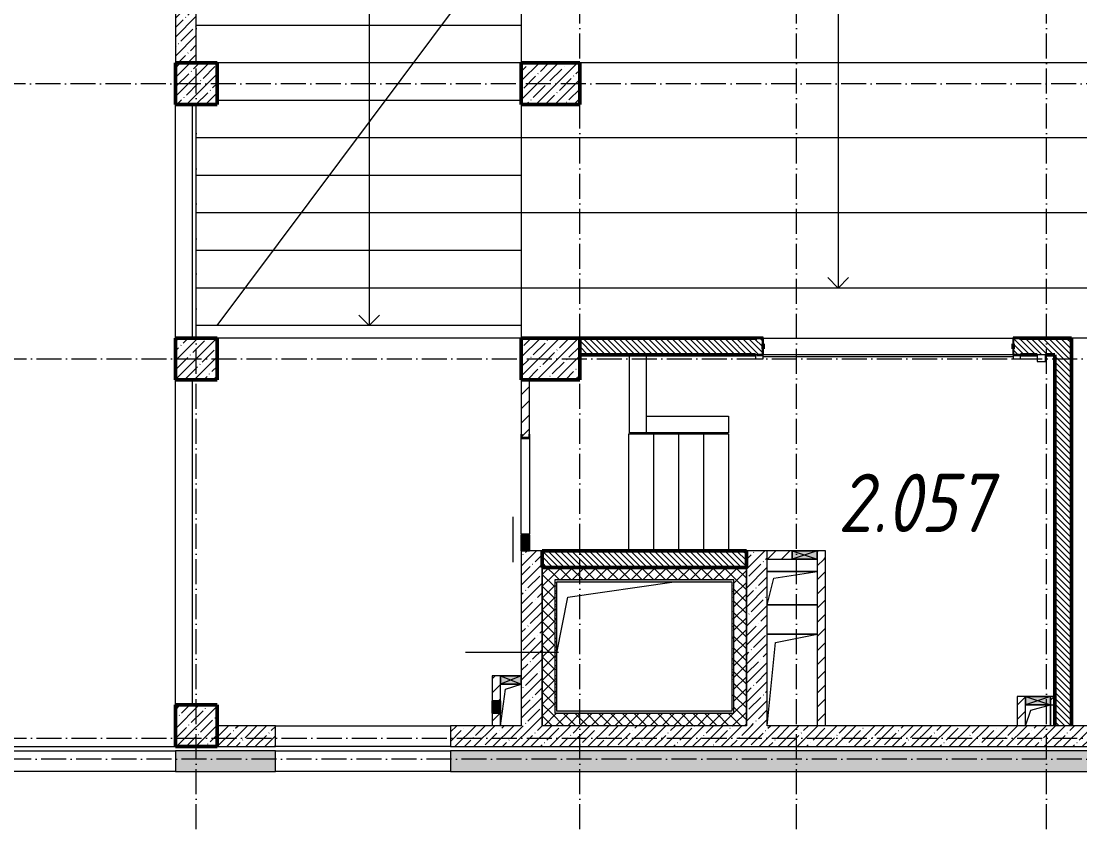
# Model space of a CAD drawing. Header units: millimetres. Extents: x -12989 to 629078, y -109036 to 555275.
# Drawn here: x 51010 to 63710, y 72319 to 81945 of the extents above; entities that cross this region are included whole.
import ezdxf

# ---------------------------------------------------------------- set-up
doc = ezdxf.new("R2010")
doc.units = ezdxf.units.MM
doc.linetypes.add('200_ШТРИХ_ш1п0_6_', pattern=[160, 100, -60])
doc.linetypes.add('50_200_ШТРИХ_1Т_ш5_п1_п1_', pattern=[700, 500, -100, 0, -100])
for name, color, linetype, lineweight in [('A-DETL-____-OTLN-4', 7, 'Continuous', 18), ('A-DETL-GENF-OTLN', 7, 'Continuous', 9), ('A-DOOR-____-MCUT', 7, 'Continuous', 13), ('A-DOOR-____-OTLN', 7, 'Continuous', 9), ('A-FLOR-____-OTLN', 7, 'Continuous', 9), ('A-GENM-____-MCUT', 7, 'Continuous', 25), ('A-GENM-____-OTLN', 7, 'Continuous', 9), ('A-GENM-____-OTLN-1', 7, 'Continuous', 25), ('A-GLAZ-____-OTLN', 7, 'Continuous', 9), ('A-WALL-____-MCUT-1', 7, 'Continuous', 9), ('A-WALL-____-MCUT-2', 7, 'Continuous', 50), ('A-WALL-____-MCUT-3', 7, 'Continuous', 9), ('A-WALL-____-OTLN', 7, 'Continuous', 9), ('A-WALL-____-PATT-1', 7, 'Continuous', 9), ('A-WALL-FNSH-MCUT-1', 7, 'Continuous', 9), ('E-ELEC-EQPM-OTLN', 7, 'Continuous', 9), ('I-WALL-____-OTLN', 7, 'Continuous', 9), ('S-COLS-____-MCUT', 7, 'Continuous', 50), ('S-COLS-____-OTLN', 7, 'Continuous', 9), ('S-GRID-____-OTLN-1', 7, '50_200_ШТРИХ_1Т_ш5_п1_п1_', 9), ('S-STRS-____-OTLN-1', 7, 'Continuous', 9), ('Марки помещений', 7, 'Continuous', 9)]:
    doc.layers.add(name, color=color, linetype=linetype, lineweight=lineweight)
for name, color, linetype, lineweight, true_color in [('A-DETL-GENF-OTLN-4', 9, '200_ШТРИХ_ш1п0_6_', 9, 0x808080), ('A-DETL-GENF-OTLN-5', 7, 'Continuous', 5, 0xc0c0c0), ('A-WALL-____-PATT-2', 7, 'Continuous', 9, 0x787878)]:
    doc.layers.add(name, color=color, linetype=linetype, lineweight=lineweight, true_color=true_color)
doc.styles.add('ISOCPEUR_I_3', font='isocpeui.ttf', dxfattribs={"width": 0.85, "height": 2.2})
pattern_1 = [(45, (43259.71, 63713.66), (-84.8528, 84.8528), [])]
pattern_2 = [(135, (43259.71, 63713.66), (-35.35534, -35.35534), [])]
pattern_3 = [(45, (43259.71, 63713.66), (-114.04925, 114.04925), []), (45, (43373.76, 63713.66), (-114.04925, 114.04925), [201.612, -40.322, 3.353, -36.97])]
pattern_4 = [(0, (43259.711, 63713.659), (81.28, 20.32), [3.353, -57.607, 3.353, -57.607, -325.12]), (0, (43259.711, 63713.659), (81.28, 20.32), [-121.92, 3.353, -118.567, 3.353, -57.607, -142.24]), (0, (43259.711, 63713.659), (81.28, 20.32), [-304.8, 3.353, -37.287, 3.353, -98.247]), (120, (43290.191, 63723.819), (-58.237636, 60.230545), [3.353, -57.607, 3.353, -57.607, -325.12]), (120, (43290.191, 63723.819), (-58.237636, 60.230545), [-121.92, 3.353, -118.567, 3.353, -57.607, -142.24]), (120, (43290.191, 63723.819), (-58.237636, 60.230545), [-304.8, 3.353, -37.287, 3.353, -98.247]), (240, (43300.351, 63764.459), (-23.042364, -80.550545), [3.353, -57.607, 3.353, -57.607, -325.12]), (240, (43300.351, 63764.459), (-23.042364, -80.550545), [-121.92, 3.353, -118.567, 3.353, -57.607, -142.24]), (240, (43300.351, 63764.459), (-23.042364, -80.550545), [-304.8, 3.353, -37.287, 3.353, -98.247])]
pattern_5 = [(45, (43259.71, 63713.66), (-70.7107, 70.7107), []), (135, (43259.71, 63713.66), (-70.7107, -70.7107), [])]

# ---------------------------------------------------------------- blocks, each defined once
blk = doc.blocks.new('BSC_Колонна _Прямоугольная - 500х500-V103-АР1_План отверстий 2 этажа в осях 1-64_А-ГГ')
at = {"layer": 'S-COLS-____-OTLN'}
h = blk.add_hatch(dxfattribs=at)
h.set_pattern_fill('FP_132', color=256, style=0, pattern_type=2)
h.set_pattern_definition([(45, (-9850, -9781.04), (-114.0493, 114.0493), []), (45, (-9735.95, -9781.04), (-114.0493, 114.0493), [201.613, -40.323, 3.353, -36.97])])
h.paths.add_polyline_path([(-250, -250), (250, -250), (250, 250), (-250, 250)], flags=0)
at = {"layer": 'S-COLS-____-MCUT'}
for p, q in [((250, 250), (-250, 250)), ((-250, 250), (-250, -250)), ((250, -250), (250, 250)), ((-250, -250), (250, -250))]:
    blk.add_line(p, q, dxfattribs=at)
blk = doc.blocks.new('BSC_Колонна _Прямоугольная - 500х500-V105-АР1_План отверстий 2 этажа в осях 1-64_А-ГГ')
at = {"layer": 'S-COLS-____-OTLN'}
h = blk.add_hatch(dxfattribs=at)
h.set_pattern_fill('FP_134', color=256, style=0, pattern_type=2)
h.set_pattern_definition([(45, (-9850, -17481.04), (-114.0493, 114.0493), []), (45, (-9735.95, -17481.04), (-114.0493, 114.0493), [201.613, -40.323, 3.353, -36.97])])
h.paths.add_polyline_path([(-250, -250), (250, -250), (250, 250), (-250, 250)], flags=0)
at = {"layer": 'S-COLS-____-MCUT'}
for p, q in [((250, 250), (-250, 250)), ((-250, 250), (-250, -250)), ((250, -250), (250, 250)), ((-250, -250), (250, -250))]:
    blk.add_line(p, q, dxfattribs=at)
blk = doc.blocks.new('BSC_Колонна _Прямоугольная - 500х700-V110-АР1_План отверстий 2 этажа в осях 1-64_А-ГГ')
at = {"layer": 'S-COLS-____-OTLN'}
h = blk.add_hatch(dxfattribs=at)
h.set_pattern_fill('FP_139', color=256, style=0, pattern_type=2)
h.set_pattern_definition([(315, (-17481.04, 14100), (114.0493, 114.0493), []), (315, (-17481.04, 13985.95), (114.0493, 114.0493), [201.612, -40.322, 3.353, -36.97])])
h.paths.add_polyline_path([(-250, 350), (-250, -350), (250, -350), (250, 350)], flags=0)
at = {"layer": 'S-COLS-____-MCUT'}
for p, q in [((250, 350), (-250, 350)), ((-250, 350), (-250, -350)), ((250, -350), (250, 350)), ((-250, -350), (250, -350))]:
    blk.add_line(p, q, dxfattribs=at)
blk = doc.blocks.new('BSC_Колонна _Прямоугольная - 500х700-V134-АР1_План отверстий 2 этажа в осях 1-64_А-ГГ')
at = {"layer": 'S-COLS-____-OTLN'}
h = blk.add_hatch(dxfattribs=at)
h.set_pattern_fill('FP_164', color=256, style=0, pattern_type=2)
h.set_pattern_definition([(315, (-14181.04, 14100), (114.0493, 114.0493), []), (315, (-14181.04, 13985.95), (114.0493, 114.0493), [201.612, -40.322, 3.353, -36.97])])
h.paths.add_polyline_path([(-250, 350), (-250, -350), (250, -350), (250, 350)], flags=0)
at = {"layer": 'S-COLS-____-MCUT'}
for p, q in [((250, 350), (-250, 350)), ((-250, 350), (-250, -350)), ((250, -350), (250, 350)), ((-250, -350), (250, -350))]:
    blk.add_line(p, q, dxfattribs=at)
blk = doc.blocks.new('DM_Штора_Противопожарная_Doormaster_EI-60 - ш_3000 х в_1200-26971279-АР1_План отверстий 2 этажа в осях 1-64_А-ГГ')
at = {"layer": 'A-DOOR-____-MCUT'}
for p, q in [((-1375, 150), (-1465, 150)), ((-1465, 150), (-1465, 100)), ((-1375, 106), (-1375, 150)), ((1625, 150), (1625, 106)), ((1715, 150), (1625, 150)), ((1715, 100), (1715, 150)), ((-1465, 100), (-1450, 100)), ((-1375, 125), (1625, 125)), ((1700, 100), (1715, 100))]:
    blk.add_line(p, q, dxfattribs=at)
at = {"layer": 'E-ELEC-EQPM-OTLN'}
for p, q in [((-1665, 180), (-1765, 180)), ((-1765, 180), (-1765, 100)), ((-1665, 100), (-1665, 180)), ((-1765, 100), (-1665, 100))]:
    blk.add_line(p, q, dxfattribs=at)
blk = doc.blocks.new('154_Стойка_СКБ_Швеллер - СМ-2180_100-28318692-АР1_План отверстий 2 этажа в осях 1-64_А-ГГ')
at = {"layer": 'A-GENM-____-MCUT'}
for p, q in [((171, 50), (125, 50)), ((125, 50), (125, -50)), ((129.5, 42.4), (171, 42.4)), ((129.5, -42.4), (129.5, 42.4)), ((171, 42.4), (171, 50)), ((125, -50), (171, -50)), ((171, -42.4), (129.5, -42.4)), ((171, -50), (171, -42.4))]:
    blk.add_line(p, q, dxfattribs=at)
blk = doc.blocks.new('Фахверк_СКБ_Уголок - 200_3380-28509457-АР1_План отверстий 2 этажа в осях 1-64_А-ГГ')
at = {"layer": 'A-GENM-____-MCUT'}
for p, q in [((200, 156), (125, 156)), ((125, 156), (125, 81)), ((131, 81), (131, 150)), ((131, 150), (200, 150)), ((200, 150), (200, 156)), ((125, 81), (131, 81)), ((131, 19), (125, 19)), ((125, 19), (125, -56)), ((131, -50), (131, 19)), ((125, -56), (200, -56)), ((200, -50), (131, -50)), ((200, -56), (200, -50))]:
    blk.add_line(p, q, dxfattribs=at)
blk = doc.blocks.new('AR_Отверстие прямоугольное _в плите_ - AR_Отверстие прямоугольное _в плите_-30552514-АР1_План отверстий 2 этажа в осях 1-64_А-ГГ')
at = {"layer": 'A-GENM-____-OTLN'}
for p, q in [((-917, 617), (357, 800)), ((-1050, -50), (-917, 617))]:
    blk.add_line(p, q, dxfattribs=at)
blk = doc.blocks.new('AR_Отверстие прямоугольное _в плите_ - AR_Отверстие прямоугольное _в плите_-V172-АР1_План отверстий 2 этажа в осях 1-64_А-ГГ')
at = {"layer": 'A-GENM-____-OTLN'}
for p, q in [((300, 550), (-300, 550)), ((-200, 450), (300, 550)), ((-300, -550), (-200, 450))]:
    blk.add_line(p, q, dxfattribs=at)
blk = doc.blocks.new('AR_Отверстие прямоугольное _в плите_ - AR_Отверстие прямоугольное _в плите_-V185-АР1_План отверстий 2 этажа в осях 1-64_А-ГГ')
at = {"layer": 'A-GENM-____-OTLN'}
for p, q in [((-125, -250), (-63, 188)), ((-63, 188), (125, 250))]:
    blk.add_line(p, q, dxfattribs=at)
blk = doc.blocks.new('AR_Отверстие прямоугольное _в плите_ - AR_Отверстие прямоугольное _в плите_-V188-АР1_План отверстий 2 этажа в осях 1-64_А-ГГ')
at = {"layer": 'A-GENM-____-OTLN'}
for p, q in [((-150, -125), (-88, 63)), ((-88, 63), (150, 125)), ((150, -125), (150, 125))]:
    blk.add_line(p, q, dxfattribs=at)
blk = doc.blocks.new('AR_Отверстие прямоугольное _в плите_ - AR_Отверстие прямоугольное _в плите_-30552531-АР1_План отверстий 2 этажа в осях 1-64_А-ГГ')
at = {"layer": 'A-GENM-____-OTLN'}
for p, q in [((300, 200), (-300, 200)), ((-220, 120), (300, 200)), ((-300, -200), (-220, 120)), ((-300, -200), (300, -200))]:
    blk.add_line(p, q, dxfattribs=at)
blk = doc.blocks.new('AR_Отверстие прямоугольное _в стене__БезПР - AR_Отверстие прямоугольное _в стене__БезПР-36788821-АР1_План отверстий 2 этажа в осях 1-64_А-ГГ')
at = {"layer": 'A-GLAZ-____-OTLN'}
blk.add_hatch(color=256, dxfattribs=at).paths.add_polyline_path([(-15, -50), (-15, 50), (-50, 50), (-50, -50)], flags=0)
at = {"layer": 'A-DETL-GENF-OTLN'}
for p, q in [((-50, -50), (-50, 50)), ((-50, 50), (-15, 50)), ((-50, 50), (-15, 15)), ((-15, 50), (-50, 50)), ((-50, 50), (-50, -50)), ((-15, -15), (-50, -50)), ((-15, -50), (-50, -50)), ((-50, -50), (-15, -50))]:
    blk.add_line(p, q, dxfattribs=at)
blk = doc.blocks.new('AR_Отверстие прямоугольное _в стене__БезПР - AR_Отверстие прямоугольное _в стене__БезПР-36788904-АР1_План отверстий 2 этажа в осях 1-64_А-ГГ')
at = {"layer": 'A-GLAZ-____-OTLN'}
blk.add_hatch(color=256, dxfattribs=at).paths.add_polyline_path([(150, -50), (150, 50), (-150, 50), (-150, -50)], flags=0)
at = {"layer": 'A-DETL-GENF-OTLN'}
for p, q in [((-150, -50), (-150, 50)), ((-150, 50), (150, 50)), ((150, 50), (-150, -50)), ((-150, 50), (150, -50)), ((150, 50), (-150, 50)), ((-150, 50), (-150, -50)), ((150, 50), (150, -50)), ((150, -50), (150, 50)), ((150, -50), (-150, -50)), ((-150, -50), (150, -50))]:
    blk.add_line(p, q, dxfattribs=at)
at = {"layer": 'A-GLAZ-____-OTLN'}
blk.add_line((150, 50), (-150, 50), dxfattribs=at)
blk = doc.blocks.new('AR_Отверстие прямоугольное _в стене__БезПР - AR_Отверстие прямоугольное _в стене__БезПР-36428168-АР1_План отверстий 2 этажа в осях 1-64_А-ГГ')
at = {"layer": 'A-GLAZ-____-OTLN'}
blk.add_hatch(color=256, dxfattribs=at).paths.add_polyline_path([(-75, -50), (75, -50), (75, 50), (-75, 50)], flags=0)
at = {"layer": 'A-DETL-GENF-OTLN'}
for p, q in [((-75, -50), (-75, 50)), ((-75, 50), (75, 50)), ((75, 50), (-75, -50)), ((-75, 50), (75, -50)), ((75, 50), (-75, 50)), ((-75, 50), (-75, -50)), ((75, 50), (75, -50)), ((75, -50), (75, 50)), ((75, -50), (-75, -50)), ((-75, -50), (75, -50))]:
    blk.add_line(p, q, dxfattribs=at)
blk = doc.blocks.new('AR_Отверстие прямоугольное _в стене__БезПР - AR_Отверстие прямоугольное _в стене__БезПР-36428157-АР1_План отверстий 2 этажа в осях 1-64_А-ГГ')
at = {"layer": 'A-GLAZ-____-OTLN'}
blk.add_hatch(color=256, dxfattribs=at).paths.add_polyline_path([(150, -50), (150, 50), (-150, 50), (-150, -50)], flags=0)
at = {"layer": 'A-DETL-GENF-OTLN'}
for p, q in [((-150, -50), (-150, 50)), ((-150, 50), (150, 50)), ((150, 50), (-150, -50)), ((-150, 50), (150, -50)), ((150, 50), (-150, 50)), ((-150, 50), (-150, -50)), ((150, 50), (150, -50)), ((150, -50), (150, 50)), ((150, -50), (-150, -50)), ((-150, -50), (150, -50))]:
    blk.add_line(p, q, dxfattribs=at)
at = {"layer": 'A-GLAZ-____-OTLN'}
blk.add_line((150, 50), (-150, 50), dxfattribs=at)
blk = doc.blocks.new('AR_Отверстие прямоугольное _в стене__БезПР - AR_Отверстие прямоугольное _в стене__БезПР-36789562-АР1_План отверстий 2 этажа в осях 1-64_А-ГГ')
at = {"layer": 'A-GLAZ-____-OTLN'}
blk.add_hatch(color=256, dxfattribs=at).paths.add_polyline_path([(75, -50), (75, 50), (-75, 50), (-75, -50)], flags=0)
at = {"layer": 'A-DETL-GENF-OTLN'}
for p, q in [((-75, -50), (-75, 50)), ((-75, 50), (75, 50)), ((75, 50), (-75, -50)), ((-75, 50), (75, -50)), ((75, 50), (-75, 50)), ((-75, 50), (-75, -50)), ((75, 50), (75, -50)), ((75, -50), (75, 50)), ((75, -50), (-75, -50)), ((-75, -50), (75, -50))]:
    blk.add_line(p, q, dxfattribs=at)
blk = doc.blocks.new('AR_Отверстие прямоугольное _в стене__БезПР - AR_Отверстие прямоугольное _в стене__БезПР-36428146-АР1_План отверстий 2 этажа в осях 1-64_А-ГГ')
at = {"layer": 'A-GLAZ-____-OTLN'}
blk.add_hatch(color=256, dxfattribs=at).paths.add_polyline_path([(125, -50), (125, 50), (-125, 50), (-125, -50)], flags=0)
at = {"layer": 'A-DETL-GENF-OTLN'}
for p, q in [((-125, -50), (-125, 50)), ((-125, 50), (125, 50)), ((125, 50), (-125, -50)), ((-125, 50), (125, -50)), ((125, 50), (-125, 50)), ((-125, 50), (-125, -50)), ((125, 50), (125, -50)), ((125, -50), (125, 50)), ((125, -50), (-125, -50)), ((-125, -50), (125, -50))]:
    blk.add_line(p, q, dxfattribs=at)
blk = doc.blocks.new('DET_L_Имитация разреза_ISO2-5 - Влево-36878805-АР1_План отверстий 2 этажа в осях 1-64_А-ГГ')
at = {"layer": 'A-DETL-GENF-OTLN-5'}
blk.add_line((143, 0), (687, 0), dxfattribs=at)
blk = doc.blocks.new('DET_L_Имитация разреза_ISO2-5 - Низ-36884722-АР1_План отверстий 2 этажа в осях 1-64_А-ГГ')
at = {"layer": 'A-DETL-GENF-OTLN-5'}
blk.add_line((143, 0), (1257, 0), dxfattribs=at)
blk = doc.blocks.new('2этаж')
at = {"layer": 'S-GRID-____-OTLN-1', "color": 251, "ltscale": 0.6, "true_color": 0x636466}
for p, q in [((-5741.7, 454533.3), (-5741.7, 508896.9)), ((-1141.7, 454533.3), (-1141.7, 508896.9)), ((1458.3, 454533.3), (1458.3, 508896.9)), ((4458.3, 454533.3), (4458.3, 508896.9)), ((11116.1, 476497), (-20260.4, 476497)), ((-20260.4, 473197), (11116.1, 473197)), ((-20260.4, 468647), (8278.9, 468647)), ((88482.7, 468397), (-20037.2, 468397))]:
    blk.add_line(p, q, dxfattribs=at)

msp = doc.modelspace()

# ---------------------------------------------------------------- hatches: boundary and pattern name
at = {"layer": 'A-WALL-____-PATT-1'}
h = msp.add_hatch(dxfattribs=at)
h.set_pattern_fill('FP_25', color=256, style=0, pattern_type=2)
h.set_pattern_definition(pattern_3)
h.paths.add_polyline_path([(52859.7115, 81444.7006), (53109.7115, 81444.7006), (53109.7115, 82294.7006), (52859.7115, 82294.7006), (52859.7115, 81649.4471)], flags=0)
h.paths.add_polyline_path([(52859.7115, 82594.7006), (53109.7115, 82594.7006), (53109.7115, 85344.7006), (52859.7115, 85344.7006), (52859.7115, 85089.4231)], flags=0)
h = msp.add_hatch(dxfattribs=at)
h.set_pattern_fill('FP_6', color=256, style=0, pattern_type=2)
h.set_pattern_definition(pattern_2)
h.paths.add_polyline_path([(63609.7115, 77944.7006), (63609.7115, 78144.7006), (62915.7115, 78144.7006), (62915.7115, 78075.7006), (62909.7115, 78075.7006), (62909.7115, 78013.7006), (62915.7115, 78013.7006), (62915.7115, 77944.7006), (63409.7115, 77944.7006)], flags=0)
h.paths.add_polyline_path([(59153.2005, 77944.7006), (59903.7115, 77945.2461), (59903.7115, 78013.7006), (59909.7115, 78013.7006), (59909.7115, 78075.7006), (59903.7115, 78075.7006), (59903.7115, 78144.7006), (57709.7115, 78144.7006), (57709.7115, 77944.7006)], flags=0)
h = msp.add_hatch(dxfattribs=at)
h.set_pattern_fill('FP_6', color=256, style=0, pattern_type=2)
h.set_pattern_definition(pattern_2)
h.paths.add_polyline_path([(63609.7115, 73494.7006), (63609.7115, 77944.7006), (63409.7115, 77944.7006), (63409.7115, 73494.7006)], flags=0)
h = msp.add_hatch(dxfattribs=at)
h.set_pattern_fill('FP_4', color=256, style=0, pattern_type=2)
h.set_pattern_definition(pattern_1)
h.paths.add_polyline_path([(57009.7115, 75779.7006), (57109.7115, 75779.7006), (57109.7115, 75794.7006), (57009.7115, 75794.7006)], flags=0)
h.paths.add_polyline_path([(57102.1115, 76949.2006), (57103.14, 76990.7006), (57109.7115, 76990.7006), (57109.7115, 77644.7006), (57009.7115, 77644.7006), (57009.7115, 76990.7006), (57017.3115, 76990.7006), (57017.3115, 76949.2006)], flags=0)
h = msp.add_hatch(dxfattribs=at)
h.set_pattern_fill('FP_25', color=256, style=0, pattern_type=2)
h.set_pattern_definition(pattern_3)
h.paths.add_polyline_path([(57009.7115, 73494.7006), (57259.7115, 73494.7006), (57259.7115, 75594.7006), (57009.7115, 75594.7006), (57009.7115, 73994.7006)], flags=0)
h = msp.add_hatch(dxfattribs=at)
h.set_pattern_fill('FP_6', color=256, style=0, pattern_type=2)
h.set_pattern_definition(pattern_2)
h.paths.add_polyline_path([(59709.7115, 75394.7006), (59709.7115, 75594.7006), (57259.7115, 75594.7006), (57259.7115, 75394.7006), (59153.2005, 75394.7006)], flags=0)
h = msp.add_hatch(dxfattribs=at)
h.set_pattern_fill('FP_25', color=256, style=0, pattern_type=2)
h.set_pattern_definition(pattern_3)
h.paths.add_polyline_path([(59959.7115, 73494.7006), (59959.7115, 75594.7006), (59709.7115, 75594.7006), (59709.7115, 73494.7006)], flags=0)
h = msp.add_hatch(dxfattribs=at)
h.set_pattern_fill('FP_4', color=256, style=0, pattern_type=2)
h.set_pattern_definition(pattern_1)
h.paths.add_polyline_path([(59959.7115, 75494.7006), (60259.7115, 75494.7006), (60259.7115, 75594.7006), (59959.7115, 75594.7006)], flags=0)
h.paths.add_polyline_path([(60659.7115, 75494.7006), (60659.7115, 75594.7006), (60559.7115, 75594.7006), (60559.7115, 75494.7006)], flags=0)
h = msp.add_hatch(dxfattribs=at)
h.set_pattern_fill('FP_4', color=256, style=0, pattern_type=2)
h.set_pattern_definition(pattern_1)
h.paths.add_polyline_path([(60559.7115, 73494.7006), (60659.7115, 73494.7006), (60659.7115, 75494.7006), (60559.7115, 75494.7006), (60559.7115, 74769.4952)], flags=0)
h = msp.add_hatch(dxfattribs=at)
h.set_pattern_fill('FP_1', color=256, style=0, pattern_type=2)
h.set_pattern_definition(pattern_5)
h.paths.add_polyline_path([(57259.7115, 73644.7006), (57409.7115, 73644.7006), (57409.7115, 75394.7006), (57259.7115, 75394.7006), (57259.7115, 73669.7006)], flags=0)
h = msp.add_hatch(dxfattribs=at)
h.set_pattern_fill('FP_1', color=256, style=0, pattern_type=2)
h.set_pattern_definition(pattern_5)
h.paths.add_polyline_path([(57409.7115, 75244.7006), (59559.7115, 75244.7006), (59559.7115, 75394.7006), (57409.7115, 75394.7006)], flags=0)
h = msp.add_hatch(dxfattribs=at)
h.set_pattern_fill('FP_1', color=256, style=0, pattern_type=2)
h.set_pattern_definition(pattern_5)
h.paths.add_polyline_path([(59559.7115, 73494.7006), (59709.7115, 73494.7006), (59709.7115, 75394.7006), (59559.7115, 75394.7006), (59559.7115, 73644.7006)], flags=0)
h = msp.add_hatch(dxfattribs=at)
h.set_pattern_fill('FP_4', color=256, style=0, pattern_type=2)
h.set_pattern_definition(pattern_1)
h.paths.add_polyline_path([(56659.7115, 73494.7006), (56759.7115, 73494.7006), (56759.7115, 73644.7006), (56659.7115, 73644.7006)], flags=0)
h.paths.add_polyline_path([(56719.7115, 73794.7006), (56759.7115, 73794.7006), (56759.7115, 74094.7006), (56659.7115, 74094.7006), (56659.7115, 73794.7006)], flags=0)
h = msp.add_hatch(dxfattribs=at)
h.set_pattern_fill('FP_4', color=256, style=0, pattern_type=2)
h.set_pattern_definition(pattern_1)
h.paths.add_polyline_path([(62959.7115, 73494.7006), (63059.7115, 73494.7006), (63059.7115, 73844.7006), (62959.7115, 73844.7006)], flags=0)
h = msp.add_hatch(dxfattribs=at)
h.set_pattern_fill('FP_4', color=256, style=0, pattern_type=2)
h.set_pattern_definition(pattern_1)
h.paths.add_polyline_path([(63409.7115, 73744.7006), (63409.7115, 73844.7006), (63359.7115, 73844.7006), (63359.7115, 73744.7006)], flags=0)
h = msp.add_hatch(dxfattribs=at)
h.set_pattern_fill('FP_1', color=256, style=0, pattern_type=2)
h.set_pattern_definition(pattern_5)
h.paths.add_polyline_path([(59534.7115, 73494.7006), (59559.7115, 73494.7006), (59559.7115, 73644.7006), (57259.7115, 73644.7006), (57259.7115, 73494.7006), (57385.7362, 73494.7006)], flags=0)
h = msp.add_hatch(dxfattribs=at)
h.set_pattern_fill('FP_25', color=256, style=0, pattern_type=2)
h.set_pattern_definition(pattern_3)
h.paths.add_polyline_path([(66109.7115, 73244.7006), (66109.7115, 73494.7006), (65909.7115, 73494.7006), (65909.7115, 73244.7006)], flags=0)
h.paths.add_polyline_path([(63809.7115, 73244.7006), (63809.7115, 73494.7006), (56159.7115, 73494.7006), (56159.7115, 73244.7006), (60920.6648, 73244.7006)], flags=0)
h.paths.add_polyline_path([(53850.8076, 73244.7006), (54059.7115, 73244.7006), (54059.7115, 73494.7006), (53359.7115, 73494.7006), (53359.7115, 73244.7006)], flags=0)
h = msp.add_hatch(dxfattribs=at)
h.set_pattern_fill('FP_25', color=256, style=0, pattern_type=2)
h.set_pattern_definition(pattern_3)
h.paths.add_polyline_path([(65909.7115, 72944.7006), (66809.7115, 72944.7006), (66809.7115, 73194.7006), (65909.7115, 73194.7006)], flags=0)
h.paths.add_polyline_path([(63809.7115, 72944.7006), (63809.7115, 73194.7006), (56159.7115, 73194.7006), (56159.7115, 72944.7006), (60920.6648, 72944.7006)], flags=0)
h.paths.add_polyline_path([(54059.7115, 72944.7006), (54059.7115, 73194.7006), (52859.7115, 73194.7006), (52859.7115, 72944.7006), (53850.8076, 72944.7006)], flags=0)
h.paths.add_polyline_path([(48548.4147, 72944.7006), (48859.7115, 72944.7006), (48859.7115, 73194.7006), (41309.7115, 73194.7006), (41309.7115, 72944.7006), (46780.9505, 72944.7006)], flags=0)
at = {"layer": 'A-WALL-____-PATT-2'}
h = msp.add_hatch(dxfattribs=at)
h.set_pattern_fill('FP_169', color=256, style=0, pattern_type=2)
h.set_pattern_definition(pattern_4)
h.paths.add_polyline_path([(57409.7115, 73669.7006), (57434.7115, 73669.7006), (57434.7115, 75244.7006), (57409.7115, 75244.7006), (57409.7115, 74769.4952)], flags=0)
h = msp.add_hatch(dxfattribs=at)
h.set_pattern_fill('FP_169', color=256, style=0, pattern_type=2)
h.set_pattern_definition(pattern_4)
h.paths.add_polyline_path([(57434.7115, 75219.7006), (59534.7115, 75219.7006), (59534.7115, 75244.7006), (57434.7115, 75244.7006)], flags=0)
h = msp.add_hatch(dxfattribs=at)
h.set_pattern_fill('FP_169', color=256, style=0, pattern_type=2)
h.set_pattern_definition(pattern_4)
h.paths.add_polyline_path([(59534.7115, 73644.7006), (59559.7115, 73644.7006), (59559.7115, 75244.7006), (59534.7115, 75244.7006), (59534.7115, 73669.7006)], flags=0)
h = msp.add_hatch(dxfattribs=at)
h.set_pattern_fill('FP_169', color=256, style=0, pattern_type=2)
h.set_pattern_definition(pattern_4)
h.paths.add_polyline_path([(59534.7115, 73644.7006), (59534.7115, 73669.7006), (57409.7115, 73669.7006), (57409.7115, 73644.7006)], flags=0)
at = {"layer": 'S-COLS-____-OTLN'}
h = msp.add_hatch(dxfattribs=at)
h.set_pattern_fill('FP_25', color=256, style=0, pattern_type=2)
h.set_pattern_definition(pattern_3)
h.paths.add_polyline_path([(52859.7115, 77644.7006), (53359.7115, 77644.7006), (53359.7115, 78144.7006), (52859.7115, 78144.7006)], flags=0)

# ---------------------------------------------------------------- linework, layer by layer
at = {"layer": 'A-DETL-____-OTLN-4'}
msp.add_line((53359.7115, 78294.7006), (66559.7115, 95944.7006), dxfattribs=at)
at = {"layer": 'A-FLOR-____-OTLN'}
for p, q in [((53109.7115, 78144.7006), (53109.7115, 80944.7006)), ((57009.7115, 78144.7006), (53359.7115, 78144.7006)), ((59959.7115, 75344.7006), (60559.7115, 75344.7006)), ((60559.7115, 74944.7006), (59959.7115, 74944.7006)), ((59959.7115, 74594.7006), (60559.7115, 74594.7006)), ((63359.7115, 73744.7006), (63359.7115, 73494.7006)), ((48859.7115, 73244.7006), (52859.7115, 73244.7006))]:
    msp.add_line(p, q, dxfattribs=at)
at = {"layer": 'A-WALL-____-MCUT-1'}
for p, q in [((52859.7115, 82294.7006), (52859.7115, 81444.7006)), ((53109.7115, 81444.7006), (53109.7115, 82294.7006)), ((57009.7115, 75594.7006), (57009.7115, 74094.7006)), ((57259.7115, 75594.7006), (57109.7115, 75594.7006)), ((57259.7115, 73494.7006), (57259.7115, 75594.7006)), ((59709.7115, 75594.7006), (59709.7115, 73494.7006)), ((59959.7115, 75594.7006), (59709.7115, 75594.7006)), ((59959.7115, 73494.7006), (59959.7115, 75594.7006)), ((57009.7115, 73994.7006), (57009.7115, 73494.7006)), ((54059.7115, 73494.7006), (53359.7115, 73494.7006)), ((54059.7115, 73244.7006), (54059.7115, 73494.7006)), ((57009.7115, 73494.7006), (56159.7115, 73494.7006)), ((56159.7115, 73494.7006), (56159.7115, 73244.7006)), ((59709.7115, 73494.7006), (57259.7115, 73494.7006)), ((63809.7115, 73494.7006), (59959.7115, 73494.7006)), ((54059.7115, 73194.7006), (52859.7115, 73194.7006)), ((52859.7115, 73194.7006), (52859.7115, 72944.7006)), ((53359.7115, 73244.7006), (54059.7115, 73244.7006)), ((54059.7115, 72944.7006), (54059.7115, 73194.7006)), ((56159.7115, 73244.7006), (63809.7115, 73244.7006)), ((63809.7115, 73194.7006), (56159.7115, 73194.7006)), ((56159.7115, 73194.7006), (56159.7115, 72944.7006)), ((52859.7115, 72944.7006), (54059.7115, 72944.7006)), ((56159.7115, 72944.7006), (63809.7115, 72944.7006))]:
    msp.add_line(p, q, dxfattribs=at)
at = {"layer": 'A-WALL-____-MCUT-2'}
for p, q in [((59834.7115, 78144.7006), (57709.7115, 78144.7006)), ((63609.7115, 78144.7006), (62984.7115, 78144.7006)), ((63609.7115, 73494.7006), (63609.7115, 78144.7006)), ((59909.7115, 78013.7006), (59909.7115, 78075.7006)), ((62909.7115, 78075.7006), (62909.7115, 78013.7006)), ((57709.7115, 77944.7006), (59819.7115, 77944.7006)), ((62999.7115, 77944.7006), (63199.7115, 77944.7006)), ((63299.7115, 77944.7006), (63409.7115, 77944.7006)), ((63409.7115, 77944.7006), (63409.7115, 73494.7006)), ((59709.7115, 75594.7006), (57259.7115, 75594.7006)), ((57259.7115, 75594.7006), (57259.7115, 75394.7006)), ((59709.7115, 75394.7006), (59709.7115, 75594.7006)), ((57259.7115, 75394.7006), (59709.7115, 75394.7006))]:
    msp.add_line(p, q, dxfattribs=at)
at = {"layer": 'A-WALL-____-MCUT-3'}
for p, q in [((57259.7115, 75394.7006), (57259.7115, 73494.7006)), ((59709.7115, 75394.7006), (57259.7115, 75394.7006)), ((59709.7115, 73494.7006), (59709.7115, 75394.7006)), ((57409.7115, 75244.7006), (57409.7115, 73644.7006)), ((59559.7115, 75244.7006), (57409.7115, 75244.7006)), ((59559.7115, 73644.7006), (59559.7115, 75244.7006)), ((57409.7115, 73644.7006), (59559.7115, 73644.7006))]:
    msp.add_line(p, q, dxfattribs=at)
at = {"layer": 'A-WALL-____-OTLN'}
for p, q in [((54059.7115, 73494.7006), (56159.7115, 73494.7006)), ((48859.7115, 73194.7006), (52859.7115, 73194.7006)), ((56159.7115, 73244.7006), (54059.7115, 73244.7006)), ((54059.7115, 73194.7006), (56159.7115, 73194.7006)), ((52859.7115, 72944.7006), (48859.7115, 72944.7006)), ((56159.7115, 72944.7006), (54059.7115, 72944.7006))]:
    msp.add_line(p, q, dxfattribs=at)
at = {"layer": 'A-WALL-FNSH-MCUT-1'}
for p, q in [((57009.7115, 77644.7006), (57009.7115, 76990.7006)), ((57109.7115, 76990.7006), (57109.7115, 77644.7006)), ((57009.7115, 75794.7006), (57009.7115, 75779.7006)), ((57109.7115, 75794.7006), (57009.7115, 75794.7006)), ((57109.7115, 75779.7006), (57109.7115, 75794.7006)), ((60259.7115, 75594.7006), (59959.7115, 75594.7006)), ((60659.7115, 75594.7006), (60559.7115, 75594.7006)), ((60659.7115, 73494.7006), (60659.7115, 75594.7006)), ((59959.7115, 75494.7006), (60259.7115, 75494.7006)), ((60559.7115, 75494.7006), (60559.7115, 73494.7006)), ((57434.7115, 73669.7006), (57434.7115, 75219.7006)), ((57434.7115, 75219.7006), (59534.7115, 75219.7006)), ((59534.7115, 75219.7006), (59534.7115, 73669.7006)), ((56759.7115, 74094.7006), (56659.7115, 74094.7006)), ((56659.7115, 74094.7006), (56659.7115, 73794.7006)), ((56759.7115, 73794.7006), (56759.7115, 73994.7006)), ((63059.7115, 73844.7006), (62959.7115, 73844.7006)), ((62959.7115, 73844.7006), (62959.7115, 73494.7006)), ((63409.7115, 73844.7006), (63359.7115, 73844.7006)), ((59534.7115, 73669.7006), (57434.7115, 73669.7006)), ((63059.7115, 73494.7006), (63059.7115, 73744.7006)), ((63359.7115, 73744.7006), (63409.7115, 73744.7006)), ((56659.7115, 73644.7006), (56659.7115, 73494.7006)), ((56759.7115, 73494.7006), (56759.7115, 73644.7006))]:
    msp.add_line(p, q, dxfattribs=at)
at = {"layer": 'I-WALL-____-OTLN'}
for p, q in [((52859.7115, 78144.7006), (52859.7115, 80944.7006)), ((53059.7115, 80944.7006), (53059.7115, 78144.7006)), ((59909.7115, 78144.7006), (62909.7115, 78144.7006)), ((58309.2902, 77009.7006), (58309.2902, 77944.7006)), ((58509.2902, 77944.7006), (58509.2902, 77009.7006)), ((62909.7115, 77944.7006), (59909.7115, 77944.7006)), ((52859.7115, 73744.7006), (52859.7115, 77644.7006)), ((53059.7115, 77644.7006), (53059.7115, 73744.7006)), ((58509.2902, 77209.7006), (59494.2902, 77209.7006)), ((59494.2902, 77209.7006), (59494.2902, 77009.7006)), ((59494.2902, 77009.7006), (58309.2902, 77009.7006)), ((57009.7115, 75794.7006), (57009.7115, 76944.7006)), ((57109.7115, 76944.7006), (57109.7115, 75794.7006))]:
    msp.add_line(p, q, dxfattribs=at)
at = {"layer": 'S-COLS-____-MCUT'}
for p, q in [((53359.7115, 78144.7006), (52859.7115, 78144.7006)), ((52859.7115, 78144.7006), (52859.7115, 77644.7006)), ((53359.7115, 77644.7006), (53359.7115, 78144.7006)), ((52859.7115, 77644.7006), (53359.7115, 77644.7006))]:
    msp.add_line(p, q, dxfattribs=at)
at = {"layer": 'S-STRS-____-OTLN-1'}
for p, q in [((55184.7115, 82344.7006), (55184.7115, 81894.7006)), ((57009.7115, 82344.7006), (57009.7115, 81444.7006)), ((60809.7115, 82344.7006), (60809.7115, 81444.7006)), ((57009.7115, 81894.7006), (53109.7115, 81894.7006)), ((57009.7115, 81894.7006), (53109.7115, 81894.7006)), ((55184.7115, 81894.7006), (55184.7115, 81444.7006)), ((57009.7115, 81894.7006), (57009.7115, 81444.7006)), ((57009.7115, 81444.7006), (53359.7115, 81444.7006)), ((57009.7115, 81444.7006), (53359.7115, 81444.7006)), ((55184.7115, 81444.7006), (55184.7115, 80994.7006)), ((64609.7115, 81444.7006), (57709.7115, 81444.7006)), ((64609.7115, 81444.7006), (57709.7115, 81444.7006)), ((60809.7115, 81444.7006), (60809.7115, 80544.7006)), ((57009.7115, 80994.7006), (53359.7115, 80994.7006)), ((57009.7115, 80994.7006), (53359.7115, 80994.7006)), ((55184.7115, 80994.7006), (55184.7115, 80544.7006)), ((57009.7115, 80944.7006), (57009.7115, 80544.7006)), ((57009.7115, 80944.7006), (57009.7115, 80544.7006)), ((57009.7115, 80544.7006), (53109.7115, 80544.7006)), ((57009.7115, 80544.7006), (53109.7115, 80544.7006)), ((55184.7115, 80544.7006), (55184.7115, 80094.7006)), ((57009.7115, 80544.7006), (57009.7115, 79644.7006)), ((64609.7115, 80544.7006), (57009.7115, 80544.7006)), ((64609.7115, 80544.7006), (57009.7115, 80544.7006)), ((60809.7115, 80544.7006), (60809.7115, 79644.7006)), ((57009.7115, 80094.7006), (53109.7115, 80094.7006)), ((57009.7115, 80094.7006), (53109.7115, 80094.7006)), ((55184.7115, 80094.7006), (55184.7115, 79644.7006)), ((57009.7115, 80094.7006), (57009.7115, 79644.7006)), ((57009.7115, 79644.7006), (53109.7115, 79644.7006)), ((57009.7115, 79644.7006), (53109.7115, 79644.7006)), ((55184.7115, 79644.7006), (55184.7115, 79194.7006)), ((57009.7115, 79644.7006), (57009.7115, 78744.7006)), ((64609.7115, 79644.7006), (57009.7115, 79644.7006)), ((64609.7115, 79644.7006), (57009.7115, 79644.7006)), ((60809.7115, 79644.7006), (60809.7115, 78744.7006)), ((57009.7115, 79194.7006), (53109.7115, 79194.7006)), ((57009.7115, 79194.7006), (53109.7115, 79194.7006)), ((55184.7115, 79194.7006), (55184.7115, 78744.7006)), ((57009.7115, 79194.7006), (57009.7115, 78744.7006)), ((60809.7115, 78744.7006), (60684.7115, 78869.7006)), ((60809.7115, 78744.7006), (60934.7115, 78869.7006)), ((57009.7115, 78744.7006), (53109.7115, 78744.7006)), ((57009.7115, 78744.7006), (53109.7115, 78744.7006)), ((55184.7115, 78744.7006), (55184.7115, 78294.7006)), ((57009.7115, 78744.7006), (57009.7115, 78144.7006)), ((64609.7115, 78744.7006), (57009.7115, 78744.7006)), ((64609.7115, 78744.7006), (57009.7115, 78744.7006)), ((55184.7115, 78294.7006), (55059.7115, 78419.7006)), ((55184.7115, 78294.7006), (55309.7115, 78419.7006)), ((57009.7115, 78294.7006), (53109.7115, 78294.7006)), ((64609.7115, 78144.7006), (63609.7115, 78144.7006)), ((58294.2902, 76994.7006), (58294.2902, 75594.7006)), ((58294.2902, 76994.7006), (58594.2902, 76994.7006)), ((58294.2902, 76994.7006), (58294.2902, 75594.7006)), ((58594.2902, 76994.7006), (58894.2902, 76994.7006)), ((58594.2902, 76994.7006), (58594.2902, 75594.7006)), ((58594.2902, 76994.7006), (58594.2902, 75594.7006)), ((58894.2902, 76994.7006), (59194.2902, 76994.7006)), ((58894.2902, 76994.7006), (58894.2902, 75594.7006)), ((58894.2902, 76994.7006), (58894.2902, 75594.7006)), ((59194.2902, 76994.7006), (59494.2902, 76994.7006)), ((59194.2902, 76994.7006), (59194.2902, 75594.7006)), ((59194.2902, 76994.7006), (59194.2902, 75594.7006)), ((59494.2902, 76994.7006), (59494.2902, 75594.7006))]:
    msp.add_line(p, q, dxfattribs=at)

# ---------------------------------------------------------------- block references
msp.add_blockref('2этаж', (58851.3748, -395302.2823))
at = {"layer": 'A-DETL-GENF-OTLN-4'}
for name, p, rotation in [('DET_L_Имитация разреза_ISO2-5 - Влево-36878805-АР1_План отверстий 2 этажа в осях 1-64_А-ГГ', (56909.7115, 76144.7006), 270.0000000000005), ('DET_L_Имитация разреза_ISO2-5 - Низ-36884722-АР1_План отверстий 2 этажа в осях 1-64_А-ГГ', (57598.0448, 74374.7006), 180)]:
    msp.add_blockref(name, p, dxfattribs=dict(at, rotation=rotation))
at = {"layer": 'A-DOOR-____-OTLN', "rotation": 180}
msp.add_blockref('DM_Штора_Противопожарная_Doormaster_EI-60 - ш_3000 х в_1200-26971279-АР1_План отверстий 2 этажа в осях 1-64_А-ГГ', (61534.7115, 78044.7006), dxfattribs=at)
at = {"layer": 'A-GENM-____-OTLN'}
for name, p in [('AR_Отверстие прямоугольное _в плите_ - AR_Отверстие прямоугольное _в плите_-30552531-АР1_План отверстий 2 этажа в осях 1-64_А-ГГ', (60259.7115, 75144.7006)), ('AR_Отверстие прямоугольное _в плите_ - AR_Отверстие прямоугольное _в плите_-30552514-АР1_План отверстий 2 этажа в осях 1-64_А-ГГ', (58484.7115, 74419.7006)), ('AR_Отверстие прямоугольное _в плите_ - AR_Отверстие прямоугольное _в плите_-V172-АР1_План отверстий 2 этажа в осях 1-64_А-ГГ', (60259.7115, 74044.7006)), ('AR_Отверстие прямоугольное _в плите_ - AR_Отверстие прямоугольное _в плите_-V185-АР1_План отверстий 2 этажа в осях 1-64_А-ГГ', (56884.7115, 73744.7006)), ('AR_Отверстие прямоугольное _в плите_ - AR_Отверстие прямоугольное _в плите_-V188-АР1_План отверстий 2 этажа в осях 1-64_А-ГГ', (63209.7115, 73619.7006))]:
    msp.add_blockref(name, p, dxfattribs=at)
at = {"layer": 'A-GENM-____-OTLN-1'}
for name, p, rotation in [('Фахверк_СКБ_Уголок - 200_3380-28509457-АР1_План отверстий 2 этажа в осях 1-64_А-ГГ', (60034.7115, 78094.7006), 180), ('154_Стойка_СКБ_Швеллер - СМ-2180_100-28318692-АР1_План отверстий 2 этажа в осях 1-64_А-ГГ', (57059.7115, 76819.7006), 89.99999999999993)]:
    msp.add_blockref(name, p, dxfattribs=dict(at, rotation=rotation))
msp.add_blockref('Фахверк_СКБ_Уголок - 200_3380-28509457-АР1_План отверстий 2 этажа в осях 1-64_А-ГГ', (62784.7115, 77994.7006), dxfattribs=at)
at = {"layer": 'A-GLAZ-____-OTLN'}
for name, p, rotation in [('AR_Отверстие прямоугольное _в стене__БезПР - AR_Отверстие прямоугольное _в стене__БезПР-36788821-АР1_План отверстий 2 этажа в осях 1-64_А-ГГ', (57059.7115, 75729.7006), 269.9999999999999), ('AR_Отверстие прямоугольное _в стене__БезПР - AR_Отверстие прямоугольное _в стене__БезПР-36789562-АР1_План отверстий 2 этажа в осях 1-64_А-ГГ', (57059.7115, 75669.7006), 269.9999999999999), ('AR_Отверстие прямоугольное _в стене__БезПР - AR_Отверстие прямоугольное _в стене__БезПР-36428168-АР1_План отверстий 2 этажа в осях 1-64_А-ГГ', (56709.7115, 73719.7006), 90)]:
    msp.add_blockref(name, p, dxfattribs=dict(at, rotation=rotation))
for name, p in [('AR_Отверстие прямоугольное _в стене__БезПР - AR_Отверстие прямоугольное _в стене__БезПР-36788904-АР1_План отверстий 2 этажа в осях 1-64_А-ГГ', (60409.7115, 75544.7006)), ('AR_Отверстие прямоугольное _в стене__БезПР - AR_Отверстие прямоугольное _в стене__БезПР-36428146-АР1_План отверстий 2 этажа в осях 1-64_А-ГГ', (56884.7115, 74044.7006)), ('AR_Отверстие прямоугольное _в стене__БезПР - AR_Отверстие прямоугольное _в стене__БезПР-36428157-АР1_План отверстий 2 этажа в осях 1-64_А-ГГ', (63209.7115, 73794.7006))]:
    msp.add_blockref(name, p, dxfattribs=at)
at = {"layer": 'S-COLS-____-OTLN'}
for name, p in [('BSC_Колонна _Прямоугольная - 500х500-V105-АР1_План отверстий 2 этажа в осях 1-64_А-ГГ', (53109.7115, 81194.7006)), ('BSC_Колонна _Прямоугольная - 500х500-V103-АР1_План отверстий 2 этажа в осях 1-64_А-ГГ', (53109.7115, 73494.7006))]:
    msp.add_blockref(name, p, dxfattribs=at)
at = {"layer": 'S-COLS-____-OTLN', "rotation": 89.9999999999999}
for name, p in [('BSC_Колонна _Прямоугольная - 500х700-V110-АР1_План отверстий 2 этажа в осях 1-64_А-ГГ', (57359.7115, 81194.7006)), ('BSC_Колонна _Прямоугольная - 500х700-V134-АР1_План отверстий 2 этажа в осях 1-64_А-ГГ', (57359.7115, 77894.7006))]:
    msp.add_blockref(name, p, dxfattribs=at)

# ---------------------------------------------------------------- texts
at = {"layer": 'Марки помещений', "insert": (60808.0633, 76518.0904), "char_height": 700, "width": 785.65375, "attachment_point": 1, "style": 'ISOCPEUR_I_3'}
msp.add_mtext('2.057', dxfattribs=at)

doc.saveas('drawing.dxf')
